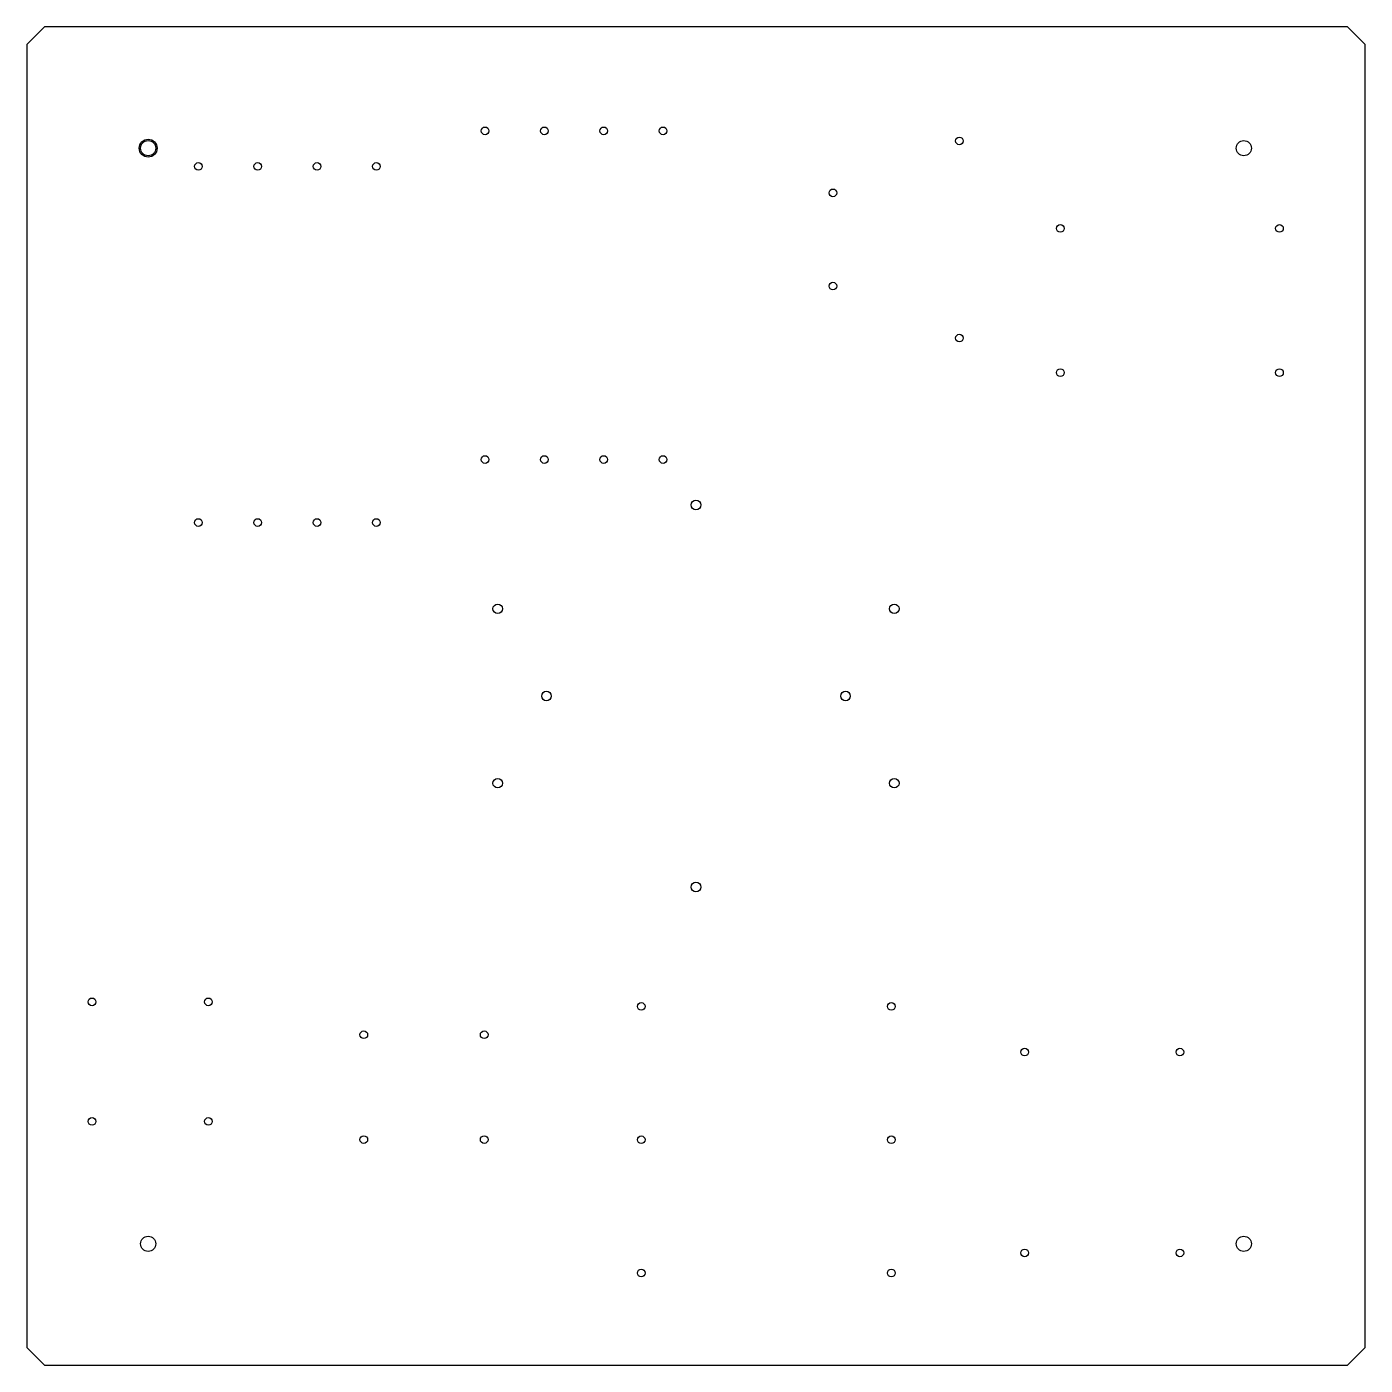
# Model space of a CAD drawing. Header units: millimetres. Extents: x -10 to 723, y 0 to 733.
import ezdxf

# ---------------------------------------------------------------- set-up
doc = ezdxf.new("R2010")
doc.units = ezdxf.units.MM

msp = doc.modelspace()

# ---------------------------------------------------------------- linework, layer by layer
msp.add_lwpolyline([(-9.71, 723.29), (-9.71, 9.71), (0, 0), (713.59, 0), (723.29, 9.71), (723.29, 723.29), (713.59, 733), (0, 733)], close=True)
for centre, radius in [((241.29, 676), 2.1), ((273.79, 676), 2.1), ((306.29, 676), 2.1), ((338.79, 676), 2.1), ((56.79, 666.5), 4.89), ((56.79, 666.5), 4.15), ((501.04, 670.5), 2.1), ((656.79, 666.5), 4.15), ((84.29, 656.5), 2.1), ((116.79, 656.5), 2.1), ((149.29, 656.5), 2.1), ((181.79, 656.5), 2.1), ((431.79, 642.04), 2.1), ((556.34, 622.58), 2.1), ((676.34, 622.58), 2.1), ((431.79, 590.97), 2.1), ((501.04, 562.5), 2.1), ((556.34, 543.58), 2.1), ((676.34, 543.58), 2.1), ((241.29, 496), 2.1), ((273.79, 496), 2.1), ((306.29, 496), 2.1), ((338.79, 496), 2.1), ((356.79, 471.1), 2.6), ((84.29, 461.5), 2.1), ((116.79, 461.5), 2.1), ((149.29, 461.5), 2.1), ((181.79, 461.5), 2.1), ((248.19, 414.25), 2.6), ((465.39, 414.25), 2.6), ((274.89, 366.5), 2.6), ((438.69, 366.5), 2.6), ((248.19, 318.75), 2.6), ((465.39, 318.75), 2.6), ((356.79, 261.9), 2.6), ((26.03, 199), 2.1), ((89.79, 199), 2.1), ((326.79, 196.5), 2.1), ((463.79, 196.5), 2.1), ((174.87, 181), 2.1), ((240.79, 181), 2.1), ((536.79, 171.5), 2.1), ((621.79, 171.5), 2.1), ((26.03, 133.5), 2.1), ((89.79, 133.5), 2.1), ((174.87, 123.58), 2.1), ((240.79, 123.58), 2.1), ((326.79, 123.5), 2.1), ((463.79, 123.5), 2.1), ((56.79, 66.5), 4.15), ((656.79, 66.5), 4.15), ((536.79, 61.5), 2.1), ((621.79, 61.5), 2.1), ((326.79, 50.5), 2.1), ((463.79, 50.5), 2.1)]:
    msp.add_circle(centre, radius)

doc.saveas('drawing.dxf')
